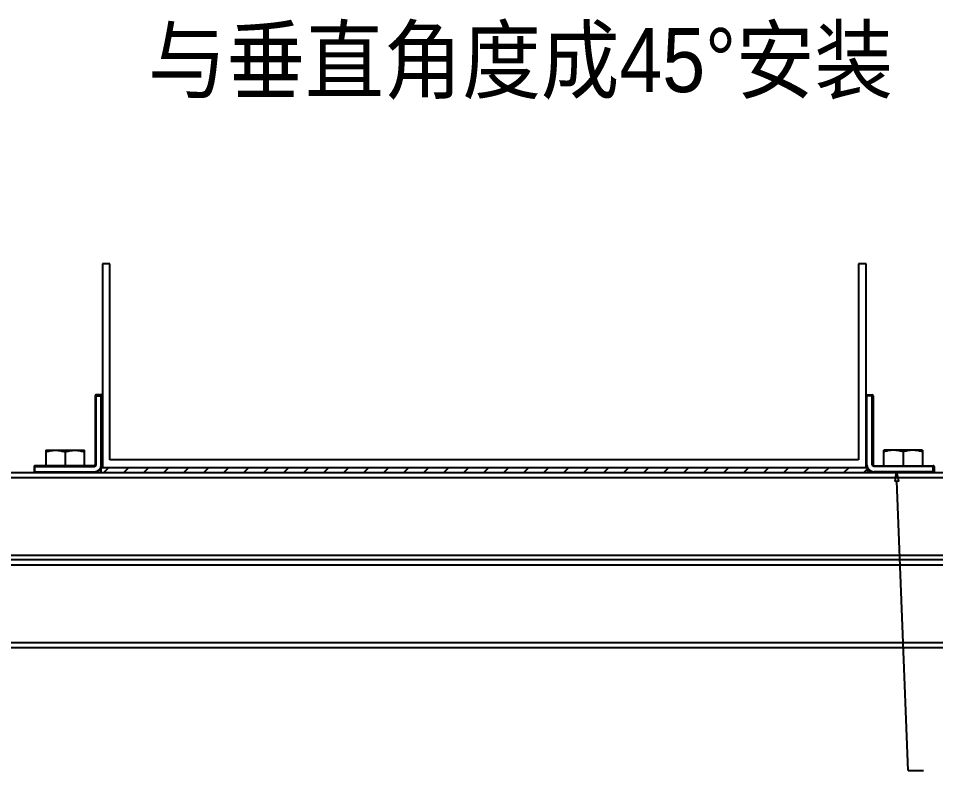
# Model space of a CAD drawing. Extents: x 921423 to 1291758, y 534425 to 1049953.
# Drawn here: x 1129848 to 1131997, y 852387 to 854150 of the extents above; entities that cross this region are included whole.
import ezdxf

# ---------------------------------------------------------------- set-up
doc = ezdxf.new("R2010")
doc.units = 0
doc.header["$LTSCALE"] = 1000
doc.header["$MEASUREMENT"] = 0
doc.layers.add('02___PRT_ALL_AXES', color=7, linetype='Continuous')
doc.layers.add('图框', color=7, linetype='Continuous')
doc.styles.add('_TEL_DIM', font='SIMPLEX', dxfattribs={"width": 0.8, "height": 3.5, "bigfont": 'HZTXT'})

msp = doc.modelspace()

# ---------------------------------------------------------------- hatches: boundary and pattern name
at = {"layer": '图框'}
h = msp.add_hatch(dxfattribs=at)
h.set_pattern_fill('ANSI31', color=0, scale=265.162105, style=0)
h.set_pattern_definition([(45, (-485842.468, -3322385.71), (-23.43724034, 23.43724034), [])])
h.paths.add_polyline_path([(1130041.8, 853097.7), (1130044.8, 853097.7), (1131834.6, 853097.7), (1131837.6, 853097.7), (1131837.6, 853085.8), (1130041.8, 853085.8)])

# ---------------------------------------------------------------- linework, layer by layer
at = {"color": 0, "linetype": 'Continuous'}
for p, q in [((1130044.8, 853575), (1130044.8, 853097.7)), ((1130062.7, 853575), (1130044.8, 853575)), ((1130062.7, 853115.6), (1130062.7, 853575)), ((1131834.6, 853575), (1131816.7, 853575)), ((1131816.7, 853575), (1131816.7, 853115.6)), ((1131834.6, 853097.7), (1131834.6, 853575)), ((1130028.2, 853265.7), (1130028.2, 853104)), ((1130028.2, 853265.7), (1130044.1, 853265.7)), ((1130030, 853104), (1130030, 853267.5)), ((1130042.3, 853267.5), (1130030, 853267.5)), ((1130042.3, 853104), (1130042.3, 853267.5)), ((1131850.5, 853265.7), (1131834.6, 853265.7)), ((1131836.4, 853104), (1131836.4, 853267.5)), ((1131836.4, 853267.5), (1131848.7, 853267.5)), ((1131848.7, 853104), (1131848.7, 853267.5)), ((1131850.5, 853265.7), (1131850.5, 853104)), ((1131816.7, 853115.6), (1130062.7, 853115.6)), ((1129885.1, 853099.9), (1129885.1, 853087.6)), ((1129885.1, 853099.9), (1130025.9, 853099.9)), ((1129886.9, 853085.8), (1129886.9, 853101.7)), ((1130025.9, 853101.7), (1129886.9, 853101.7)), ((1130025.9, 853099.9), (1130025.9, 853101.7)), ((1130030, 853104), (1130028.2, 853104)), ((1130041.8, 853085.8), (1130041.8, 853097.7)), ((1130041.8, 853097.7), (1130044.8, 853097.7)), ((1130042.3, 853104), (1130044.1, 853104)), ((1130044.8, 853097.7), (1131834.6, 853097.7)), ((1131836.4, 853104), (1131834.6, 853104)), ((1131834.6, 853097.7), (1131837.6, 853097.7)), ((1131837.6, 853097.7), (1131837.6, 853085.8)), ((1131848.7, 853104), (1131850.5, 853104)), ((1131852.8, 853099.9), (1131852.8, 853101.7)), ((1131852.8, 853101.7), (1131991.8, 853101.7)), ((1131993.6, 853099.9), (1131852.8, 853099.9)), ((1131991.8, 853085.8), (1131991.8, 853101.7)), ((1131993.6, 853099.9), (1131993.6, 853087.6)), ((1128927.2, 853085.8), (1132973.8, 853085.8)), ((1128927.2, 853074.4), (1132973.8, 853074.4)), ((1129885.1, 853087.6), (1130025.9, 853087.6)), ((1130025.9, 853087.6), (1130025.9, 853085.8)), ((1130041.8, 853085.8), (1131837.6, 853085.8)), ((1131852.8, 853087.6), (1131852.8, 853085.8)), ((1131993.6, 853087.6), (1131852.8, 853087.6)), ((1128927.2, 852892.3), (1132973.8, 852892.3)), ((1132973.8, 852880.9), (1128927.2, 852880.9)), ((1132973.8, 852880.9), (1128927.2, 852880.9)), ((1128927.2, 852869.5), (1132973.8, 852869.5)), ((1128927.2, 852687.4), (1132973.8, 852687.4)), ((1128927.2, 852676), (1132973.8, 852676))]:
    msp.add_line(p, q, dxfattribs=at)
at = {"color": 4}
msp.add_lwpolyline([(1131902.4, 853064.8), (1131905.2, 853087.5), (1131909.9, 853065.1)], close=True, dxfattribs=at)
at = {"color": 4, "extrusion": (0.999235, 0.039096, 0), "elevation": 1164391.9}
msp.add_lwpolyline([(808160.1, 0), (807481.8, 0)], dxfattribs=at)
at = {"color": 4, "extrusion": (0, 1, 0), "elevation": 852387.1}
msp.add_lwpolyline([(-1131932.7, 0), (-1131969.2, 0)], dxfattribs=at)
at = {"color": 0, "linetype": 'Continuous'}
for centre, radius, start, end in [((1130030, 853265.7), 1.82, 90, 180), ((1130042.3, 853265.7), 1.82, 0, 90), ((1131836.4, 853265.7), 1.82, 90, 180), ((1131848.7, 853265.7), 1.82, 0, 90), ((1129886.9, 853099.9), 1.82, 90, 180), ((1130025.9, 853104), 16.4, 270, 0), ((1130025.9, 853104), 4.09, 270, 0), ((1130025.9, 853104), 2.27, 270, 0), ((1130025.9, 853104), 18.2, 270, 337.5), ((1131852.8, 853104), 18.2, 202.5, 270), ((1131852.8, 853104), 16.4, 180, 270), ((1131852.8, 853104), 4.09, 180, 270), ((1131852.8, 853104), 2.27, 180, 270), ((1131991.8, 853099.9), 1.82, 0, 90), ((1129886.9, 853087.6), 1.82, 180, 270), ((1131991.8, 853087.6), 1.82, 270, 0)]:
    msp.add_arc(centre, radius, start, end, dxfattribs=at)
at = {"layer": '02___PRT_ALL_AXES', "color": 0, "linetype": 'Continuous'}
for p, q in [((1129912.3, 853138.1), (1129912.3, 853101.7)), ((1129912.3, 853138.1), (1130003.2, 853138.1)), ((1130003.2, 853101.7), (1130003.2, 853138.1)), ((1131875.5, 853101.7), (1131875.5, 853138.1)), ((1131966.4, 853138.1), (1131875.5, 853138.1)), ((1131966.4, 853138.1), (1131966.4, 853101.7)), ((1129957.8, 853134), (1129957.8, 853101.7)), ((1131921, 853134), (1131921, 853101.7))]:
    msp.add_line(p, q, dxfattribs=at)
for points, start_tangent, end_tangent in [([(1129912.3, 853134), (1129917.1, 853135.5), (1129921.6, 853136.6), (1129926.1, 853137.4), (1129930.6, 853137.9), (1129935, 853138.1)], (0.948683, 0.316228), (1, 0)), ([(1129935, 853138.1), (1129939.5, 853137.9), (1129944, 853137.4), (1129948.4, 853136.6), (1129953, 853135.5), (1129957.8, 853134)], (1, -0.000001), (0.948683, -0.316228)), ([(1129957.8, 853134), (1129962.5, 853135.5), (1129967.1, 853136.6), (1129971.5, 853137.4), (1129976, 853137.9), (1129980.5, 853138.1)], (0.948683, 0.316228), (1, 0)), ([(1129980.5, 853138.1), (1129984.9, 853137.9), (1129989.4, 853137.4), (1129993.9, 853136.6), (1129998.4, 853135.5), (1130003.2, 853134)], (1, -0.000001), (0.948683, -0.316228)), ([(1131898.2, 853138.1), (1131893.8, 853137.9), (1131889.3, 853137.4), (1131884.8, 853136.6), (1131880.3, 853135.5), (1131875.5, 853134)], (-1, -0.000001), (-0.948683, -0.316228)), ([(1131921, 853134), (1131916.2, 853135.5), (1131911.6, 853136.6), (1131907.2, 853137.4), (1131902.7, 853137.9), (1131898.2, 853138.1)], (-0.948683, 0.316228), (-1, 0)), ([(1131943.7, 853138.1), (1131939.2, 853137.9), (1131934.7, 853137.4), (1131930.3, 853136.6), (1131925.7, 853135.5), (1131921, 853134)], (-1, -0.000001), (-0.948683, -0.316228)), ([(1131966.4, 853134), (1131961.6, 853135.5), (1131957.1, 853136.6), (1131952.6, 853137.4), (1131948.1, 853137.9), (1131943.7, 853138.1)], (-0.948683, 0.316228), (-1, 0))]:
    msp.add_spline(points, degree=3, dxfattribs=dict(at, start_tangent=start_tangent, end_tangent=end_tangent))

# ---------------------------------------------------------------- texts
at = {"color": 4, "insert": (1130151.6, 854127.1), "char_height": 150, "width": 2004.75, "attachment_point": 1, "style": '_TEL_DIM'}
msp.add_mtext('\\fￋￎￌﾣﾤ|b0|i0|c134|p2;\\W0.9000000000;\\T1.0000000000;\\o\\l与垂直角度成45°安装', dxfattribs=at)

doc.saveas('drawing.dxf')
